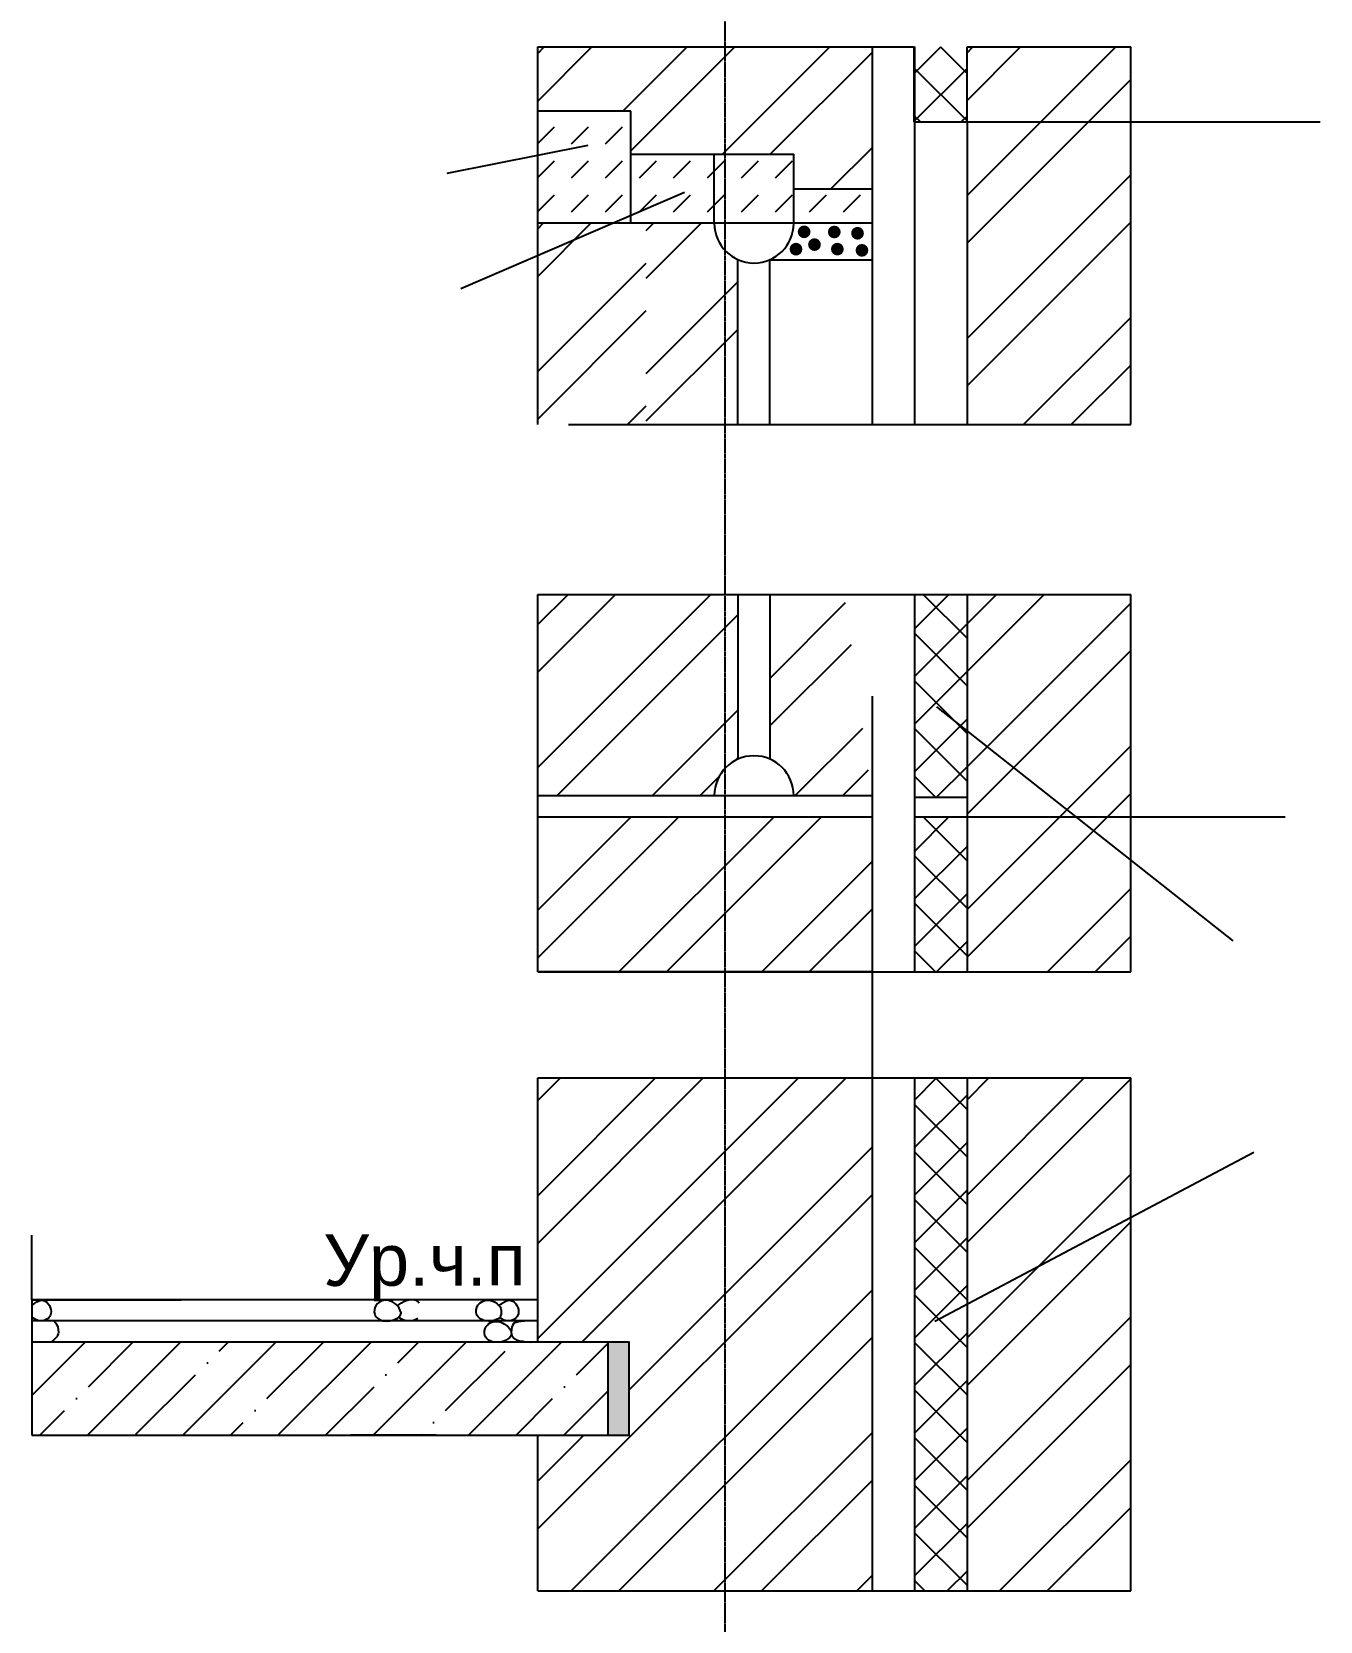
# Model space of a CAD drawing. Header units: millimetres. Extents: x -229914 to 856942, y -268655 to 87212.
# Drawn here: x 491966 to 498043, y -261815 to -254314 of the extents above; entities that cross this region are included whole.
import ezdxf

# ---------------------------------------------------------------- set-up
doc = ezdxf.new("R2010")
doc.units = ezdxf.units.MM
doc.linetypes.add('DASHDOT_axis', pattern=[24, 20, -1.5, 1, -1.5])
doc.styles.get("Standard").update_dxf_attribs({"font": 'arial.ttf'})
pattern_1 = [(45, (35902.64, -104410.83), (-336.9078, 336.9078), []), (45, (36127.24, -104410.83), (-336.9078, 336.9078), [])]

msp = doc.modelspace()

# ---------------------------------------------------------------- hatches: boundary and pattern name
at = {"lineweight": 25}
h = msp.add_hatch(color=256, dxfattribs=at)
h.dxf.hatch_style = 1
h.paths.add_polyline_path([(494784.23053, -260498.02772), (494684.18646, -260498.02772), (494684.18646, -260936.79639), (494784.23053, -260936.79639)])
h.paths.add_polyline_path([(494684.18646, -252968.88215), (494784.23053, -252968.88215), (494784.23053, -252530.11348), (494684.18646, -252530.11348)])
h.paths.add_polyline_path([(494684.18646, -249972.46667), (494784.23053, -249972.46667), (494784.23053, -249533.69799), (494684.18646, -249533.69799)])
h = msp.add_hatch()
h.set_pattern_fill('ANSI32', color=256, scale=50.022)
h.set_pattern_definition(pattern_1)
h.paths.add_polyline_path([(495234.69838, -254892.03709), (495560.68826, -254892.03709), (495560.68826, -255055.01924), (495929.06606, -255055.01924), (495929.06606, -254385.84916), (495234.69838, -254385.84916)])
h.paths.add_polyline_path([(494791.6464, -254688.41625), (494791.6464, -254892.03709), (495234.69838, -254892.03709), (495234.69838, -254385.84916), (494352.45139, -254385.84916), (494352.45139, -254688.41625)])
h.paths.add_polyline_path([(496377.14621, -256167.73966), (497149.50433, -256167.73966), (497149.50433, -254385.84916), (496377.14621, -254385.84916), (496377.14621, -254739.54075)])
h = msp.add_hatch(dxfattribs=at)
h.set_pattern_fill('ANSI37', color=256, scale=50.022017)
h.set_pattern_definition([(45, (358120.86, -271456.58), (-112.30263, 112.30263), []), (135, (358120.86, -271456.58), (-112.30263, -112.30263), [])])
h.paths.add_polyline_path([(496127.03604, -254739.54075), (496377.14621, -254739.54075), (496377.14621, -254385.84916), (496127.03604, -254385.84916)])
h = msp.add_hatch(dxfattribs=at)
h.set_pattern_fill('DASH', color=256, scale=35.719721, angle=45)
h.set_pattern_definition([(45, (497398.33, -275532.45), (0, 160.3861), [113.4101, -113.4101])])
h.paths.add_polyline_path([(494791.6464, -254688.41625), (494352.45139, -254688.41625), (494352.45139, -255218.00139), (494791.6464, -255218.00139)])
h.paths.add_polyline_path([(495184.72438, -254892.03709), (494791.6464, -254892.03709), (494791.6464, -255218.00139), (495184.72438, -255218.00139)])
h.paths.add_polyline_path([(495560.68826, -254892.03709), (495184.72438, -254892.03709), (495184.72438, -255218.00139), (495560.68826, -255218.00139)])
h.paths.add_polyline_path([(495929.06606, -255055.01924), (495560.68826, -255055.01924), (495560.68826, -255218.00139), (495929.06606, -255218.00139)])
h = msp.add_hatch()
h.set_pattern_fill('ANSI32', color=256, scale=50.022)
h.set_pattern_definition([(45, (33929.5, -97103.9), (-336.9078, 336.9078), []), (45, (34154.1, -97103.9), (-336.9078, 336.9078), [])])
h.paths.add_polyline_path([(494864.37339, -255218.00139), (494352.45139, -255218.00139), (494352.45139, -256167.73966), (494864.37339, -256167.73966)])
h = msp.add_hatch()
h.set_pattern_fill('ANSI32', color=256, scale=50.022)
h.set_pattern_definition(pattern_1)
h.paths.add_polyline_path([(494864.37339, -256167.73966), (495296.34135, -256167.73966), (495296.34135, -255389.51366, -0.2967387048), (495184.72438, -255218.00139), (494864.37339, -255218.00139)])
h = msp.add_hatch(color=256, dxfattribs=at)
h.dxf.hatch_style = 1
edge = h.paths.add_edge_path()
edge.add_arc((495608.88571, -255258.26761), 30.1126, 0, 360)
h = msp.add_hatch(color=256, dxfattribs=at)
h.dxf.hatch_style = 1
edge = h.paths.add_edge_path()
edge.add_arc((495751.11321, -255259.0075), 30.1126, 0, 360)
h = msp.add_hatch(color=256, dxfattribs=at)
h.dxf.hatch_style = 1
edge = h.paths.add_edge_path()
edge.add_arc((495860.63359, -255264.96746), 30.1126, 0, 360)
h = msp.add_hatch(color=256, dxfattribs=at)
h.dxf.hatch_style = 1
edge = h.paths.add_edge_path()
edge.add_arc((495570.38991, -255340.03993), 30.1126, 0, 360)
h = msp.add_hatch(color=256, dxfattribs=at)
h.dxf.hatch_style = 1
edge = h.paths.add_edge_path()
edge.add_arc((495657.65031, -255318.56641), 30.1126, 0, 360)
h = msp.add_hatch(color=256, dxfattribs=at)
h.dxf.hatch_style = 1
edge = h.paths.add_edge_path()
edge.add_arc((495765.54249, -255339.8842), 30.1126, 0, 360)
h = msp.add_hatch(color=256, dxfattribs=at)
h.dxf.hatch_style = 1
edge = h.paths.add_edge_path()
edge.add_arc((495881.4692, -255345.63547), 30.1126, 0, 360)
h = msp.add_hatch()
h.set_pattern_fill('ANSI32', color=256, scale=50.022)
h.set_pattern_definition(pattern_1)
h.paths.add_polyline_path([(494864.37339, -256968.96179), (494352.45139, -256968.96179), (494352.45139, -257918.70007), (494864.37339, -257918.70007)])
edge = h.paths.add_edge_path()
edge.add_line((495296.38698, -256968.96179), (494864.37339, -256968.96179))
edge.add_line((494864.37339, -256968.96179), (494864.37339, -257918.70007))
edge.add_line((494864.37339, -257918.70007), (495184.77001, -257918.70007))
edge.add_arc((495372.35264, -257918.70007), 187.58263, 113.889356158, 180, ccw=False)
edge.add_line((495296.38698, -257747.18779), (495296.38698, -256968.96179))
edge = h.paths.add_edge_path()
edge.add_line((495799.3342, -256968.96179), (495446.45308, -256968.96179))
edge.add_line((495446.45308, -256968.96179), (495446.45308, -257746.37373))
edge.add_arc((495372.35264, -257918.70007), 187.58263, 0, 66.732263345, ccw=False)
edge.add_line((495559.93527, -257918.70007), (495929.06606, -257918.70007))
edge.add_line((495929.06606, -257918.70007), (495799.3342, -256968.96179))
h.paths.add_polyline_path([(494864.37339, -258018.74414), (494864.37339, -258750.8523), (495929.06606, -258750.8523), (495929.06606, -258018.74414)])
h.paths.add_polyline_path([(494864.37339, -258018.74414), (494352.45139, -258018.74414), (494352.45139, -258750.8523), (494864.37339, -258750.8523)])
h.paths.add_polyline_path([(494864.37339, -261671.41138), (495929.06606, -261671.41138), (495929.06606, -259251.07264), (494864.37339, -259251.07264)])
h.paths.add_polyline_path([(494864.37339, -259251.07264), (494352.45139, -259251.07264), (494352.45139, -260498.02772), (494784.23053, -260498.02772), (494784.23053, -260936.79639), (494352.45139, -260936.79639), (494352.45139, -261671.41138), (494864.37339, -261671.41138)])
h = msp.add_hatch(dxfattribs=at)
h.set_pattern_fill('ANSI37', color=256, scale=50.022)
h.set_pattern_definition([(45, (35902.64, -104410.83), (-112.302593, 112.302593), []), (135, (35902.64, -104410.83), (-112.302593, -112.302593), [])])
h.paths.add_polyline_path([(496129.06606, -257926.09892), (496377.14621, -257926.09892), (496377.14621, -256968.96179), (496129.06606, -256968.96179)])
h = msp.add_hatch()
h.set_pattern_fill('ANSI32', color=256, scale=50.022)
h.set_pattern_definition(pattern_1)
h.paths.add_polyline_path([(496377.14621, -258750.8523), (497149.50433, -258750.8523), (497149.50433, -256968.96179), (496377.14621, -256968.96179)])
h.paths.add_polyline_path([(496377.14621, -261671.41138), (497149.50433, -261671.41138), (497149.50433, -259251.07264), (496377.14621, -259251.07264)])
h = msp.add_hatch(dxfattribs=at)
h.set_pattern_fill('ANSI37', color=256, scale=50.022)
h.set_pattern_definition([(45, (35902.64, -105460.61), (-112.302593, 112.302593), []), (135, (35902.64, -105460.61), (-112.302593, -112.302593), [])])
h.paths.add_polyline_path([(496129.06606, -258750.8523), (496377.14621, -258750.8523), (496377.14621, -258018.74414), (496129.06606, -258018.74414)])
h = msp.add_hatch()
h.set_pattern_fill('ANSI37', color=256, scale=50.022)
h.set_pattern_definition([(45, (35902.64, -105735.8), (-112.302593, 112.302593), []), (135, (35902.64, -105735.8), (-112.302593, -112.302593), [])])
h.paths.add_polyline_path([(496129.06606, -259316.39589), (496129.06606, -259970.68145), (496129.06606, -261671.41138), (496377.14621, -261671.41138), (496377.14621, -259251.07264), (496129.06606, -259251.07264)])
h = msp.add_hatch(dxfattribs=at)
h.set_pattern_fill('ANSI35', color=256, scale=50.022034)
h.set_pattern_definition([(45, (497398.33, -275532.45), (-224.6053, 224.6053), []), (45, (497622.94, -275532.45), (-224.6053, 224.6053), [397.05, -79.41, 0, -79.41])])
h.paths.add_polyline_path([(494352.45139, -260498.02772), (491965.95376, -260498.02772), (491965.95376, -260936.79639), (494352.45139, -260936.79639)])
h.paths.add_polyline_path([(494684.18646, -260498.02772), (494352.45139, -260498.02772), (494352.45139, -260936.79639), (494684.18646, -260936.79639)])

# ---------------------------------------------------------------- linework, layer by layer
for p, q in [((494352.45139, -256167.73966), (494352.45139, -254385.84916)), ((495929.06606, -254385.84916), (495929.06606, -256167.73966)), ((496127.03604, -254385.84916), (496127.03604, -254739.54075)), ((497149.50433, -256167.73966), (497149.50433, -254385.84916)), ((494791.6464, -254688.41625), (494352.45139, -254688.41625)), ((494791.6464, -255218.00139), (494791.6464, -254688.41625)), ((496127.03604, -254739.54075), (496377.14621, -254739.54075)), ((494791.6464, -254892.03709), (495560.68826, -254892.03709)), ((495184.72438, -255218.00139), (495184.72438, -254892.03709)), ((495560.68826, -255218.00139), (495560.68826, -254892.03709)), ((495560.68826, -255055.01924), (495929.06606, -255055.01924)), ((495929.06606, -255218.00139), (494352.45139, -255218.00139)), ((495296.34135, -256167.73966), (495296.34135, -255389.51366)), ((495446.40745, -256167.73966), (495446.40745, -255390.32773)), ((495446.40745, -255390.32773), (495929.06606, -255390.32773)), ((494352.45139, -258750.8523), (494352.45139, -256968.96179)), ((495296.38698, -256968.96179), (495296.38698, -257748.92176)), ((495446.45308, -256968.96179), (495446.45308, -257748.92176)), ((497149.50433, -258750.8523), (497149.50433, -256968.96179)), ((495929.06606, -257449.56003), (495929.06606, -259251.07264)), ((494352.45139, -257918.70007), (495929.06606, -257918.70007)), ((494352.45139, -258018.74414), (495929.06606, -258018.74414)), ((494352.45139, -260498.02772), (494352.45139, -259251.07264)), ((495929.06606, -259251.07264), (495929.06606, -261671.41138)), ((497149.50433, -261671.41138), (497149.50433, -259251.07264)), ((494352.45139, -260297.93958), (491965.95376, -260297.93958)), ((491965.95376, -260297.93958), (491965.95376, -260936.79639)), ((494352.45139, -260397.98365), (491965.95376, -260397.98365)), ((494684.18646, -260936.79639), (494684.18646, -260498.02772)), ((494352.45139, -261671.41138), (494352.45139, -260936.79639))]:
    msp.add_line(p, q, dxfattribs=at)
for p, q in [((496129.06606, -254385.84916), (496129.06606, -256167.73966)), ((496377.14621, -254739.54075), (496377.14621, -254385.84916)), ((496377.14621, -254385.84916), (497149.50433, -254385.84916)), ((496377.14621, -254739.54075), (496377.14621, -256167.73966)), ((496377.14621, -256167.73966), (497149.50433, -256167.73966)), ((494352.45139, -256968.96179), (495552.8428, -256968.96179)), ((496129.06606, -256968.96179), (496129.06606, -258750.8523)), ((496377.14621, -256968.96179), (496377.14621, -258750.8523)), ((496377.14621, -256968.96179), (497149.50433, -256968.96179)), ((496129.06606, -257926.09892), (496377.14621, -257926.09892)), ((496129.06606, -258018.74414), (496377.14621, -258018.74414)), ((495929.06606, -258750.8523), (494352.45139, -258750.8523)), ((494352.45139, -258750.8523), (495929.06606, -258750.8523)), ((496377.14621, -258750.8523), (497149.50433, -258750.8523)), ((496129.06606, -259251.07264), (496129.06606, -261671.41138)), ((496377.14621, -259251.07264), (496377.14621, -261671.41138)), ((496377.14621, -259251.07264), (497149.50433, -259251.07264)), ((496129.06606, -261671.41138), (496377.14621, -261671.41138)), ((496153.10614, -261671.41138), (496353.10614, -261671.41138)), ((496377.14621, -261671.41138), (497149.50433, -261671.41138))]:
    msp.add_line(p, q)
at = {"linetype": 'DASHDOT_axis', "lineweight": 25}
msp.add_lwpolyline([(495234.69838, -248530.0901), (495234.69838, -267044.88905)], dxfattribs=at)
at = {"lineweight": 25}
for points in [[(494352.45139, -254385.84916), (496129.06606, -254385.84916)], [(494497.09753, -256167.73966), (497149.50433, -256167.73966)], [(494449.16407, -256968.96179), (497149.50433, -256968.96179)], [(494352.45139, -258750.8523), (497149.50433, -258750.8523)], [(494352.45139, -259251.07264), (497149.50433, -259251.07264)], [(491965.95376, -260936.79639), (494784.23053, -260936.79639), (494784.23053, -260498.02772), (491965.95376, -260498.02772)], [(491965.95376, -260547.57315), (491965.95376, -260936.79639)], [(494352.45139, -261671.41138), (497149.50433, -261671.41138)]]:
    msp.add_lwpolyline(points, dxfattribs=at)
at = {"linetype": 'ByBlock', "lineweight": 25}
for points in [[(496377.14621, -254739.54075), (498042.96687, -254739.54075)], [(494589.11307, -254850.62414), (493923.11445, -254982.92659)], [(495044.70731, -255072.49479), (493990.14813, -255526.61595)], [(496233.1687, -257499.77405), (497630.70076, -258603.5124)], [(496377.14621, -258018.74414), (497877.43445, -258018.74414)], [(496225.02893, -260398.53223), (497729.55965, -259601.43186)], [(491965.95376, -260297.93958), (491965.95376, -259992.35497)], [(491965.95376, -260297.93958), (492670.07124, -260297.93958)], [(493873.68628, -260936.79639), (493470.83677, -260936.79639)]]:
    msp.add_lwpolyline(points, dxfattribs=at)
at = {"lineweight": 25}
for centre, start, end in [((495372.30701, -255218.00139), 180, 0), ((495372.35264, -257918.70007), 0, 180)]:
    msp.add_arc(centre, 187.58263, start, end, dxfattribs=at)
for points, knots in [([(491965.95376, -260326.09176), (491970.15918, -260321.55812), (491975.11206, -260317.35024), (491980.3129, -260313.62157), (491993.40627, -260304.23448), (492032.40062, -260287.35029), (492075.85553, -260363.7627), (492018.07195, -260409.09681), (491977.62105, -260390.13077), (491965.95376, -260378.30067)], [5.4903983521, 5.4903983521, 5.4903983521, 5.4903983521, 5.8308844629, 5.8308844629, 5.8308844629, 6.6880747484, 8.1101668589, 9.2277554347, 10.1291370114, 10.1291370114, 10.1291370114, 10.1291370114]), ([(493707.63501, -260359.09772), (493707.63501, -260359.09772), (493705.16599, -260384.76655), (493636.71973, -260412.89735), (493574.88787, -260375.05254), (493581.46168, -260336.1188), (493589.71685, -260323.60729), (493601.62603, -260305.55776), (493650.51907, -260286.84388), (493700.11383, -260327.64185), (493707.63501, -260359.09772)], [2.8899083095, 2.8899083095, 2.8899083095, 2.8899083095, 2.9446145157, 4.6632594827, 5.7893247858, 6.6555848031, 6.6555848031, 6.6555848031, 7.9052796197, 9.2959656301, 9.2959656301, 9.2959656301, 9.2959656301]), ([(493690.47966, -260326.08935), (493692.9778, -260323.88132), (493708.77886, -260311.66121), (493727.67511, -260301.61435), (493742.67818, -260297.93958)], [7.2392089428, 7.2392089428, 7.2392089428, 7.2392089428, 7.4204588547, 8.2852088797, 8.2852088797, 8.2852088797, 8.2852088797]), ([(493771.82546, -260297.93958), (493775.42722, -260299.10695), (493782.8345, -260302.80358), (493789.03224, -260309.34495), (493791.93697, -260313.43588)], [8.8790407798, 8.8790407798, 8.8790407798, 8.8790407798, 9.12116545649, 9.40560219306, 9.40560219306, 9.40560219306, 9.40560219306]), ([(494174.50124, -260381.76685), (494159.00334, -260393.96817), (494108.18754, -260407.18805), (494055.68371, -260375.05254), (494062.25752, -260336.1188), (494070.51269, -260323.60729), (494082.42187, -260305.55776), (494120.73267, -260290.89425), (494159.47431, -260312.76934), (494171.04027, -260325.90643)], [3.5044552723, 3.5044552723, 3.5044552723, 3.5044552723, 4.6632594827, 5.7893247858, 6.6555848031, 6.6555848031, 6.6555848031, 7.9052796197, 8.7244910441, 8.7244910441, 8.7244910441, 8.7244910441]), ([(494171.04027, -260325.82268), (494175.19121, -260321.39157), (494180.05078, -260317.27636), (494185.14858, -260313.62157), (494198.24194, -260304.23448), (494237.23629, -260287.35029), (494280.69121, -260363.7627), (494224.43206, -260407.90082), (494186.08116, -260391.74423), (494174.50124, -260381.76685)], [5.4971442735, 5.4971442735, 5.4971442735, 5.4971442735, 5.8308844629, 5.8308844629, 5.8308844629, 6.6880747484, 8.1101668589, 9.2277554347, 10.0383558224, 10.0383558224, 10.0383558224, 10.0383558224]), ([(494171.04027, -260325.90643), (494176.76892, -260331.49038), (494184.77608, -260357.09901), (494174.50124, -260381.76685), (494174.50124, -260381.76685)], [0.1360419919, 0.1360419919, 0.1360419919, 0.1360419919, 0.6390318842, 1.1657939916, 1.1657939916, 1.1657939916, 1.1657939916]), ([(492069.8945, -260397.98365), (492073.98966, -260401.78029), (492084.05486, -260415.40563), (492090.56982, -260429.79795), (492091.80958, -260452.12383), (492090.66942, -260461.44465), (492081.8171, -260477.77965), (492063.7824, -260492.5807), (492055.13863, -260498.02772)], [0, 0, 0, 0, 0.335645346, 0.8917415659, 0.8917415659, 0.8917415659, 1.4836425075, 1.9746454877, 1.9746454877, 1.9746454877, 1.9746454877]), ([(493786.95535, -260386.32258), (493770.97808, -260397.5495), (493732.57524, -260401.88146), (493703.69926, -260387.39156), (493695.61495, -260380.19013)], [4.1842269023, 4.1842269023, 4.1842269023, 4.1842269023, 5.3427663244, 5.9810330249, 5.9810330249, 5.9810330249, 5.9810330249]), ([(494227.99449, -260459.14178), (494227.94462, -260459.91602), (494225.16171, -260484.81062), (494156.71544, -260512.94142), (494094.88359, -260475.09661), (494101.4574, -260436.16287), (494109.71257, -260423.65135), (494121.62175, -260405.60183), (494170.51479, -260386.88795), (494220.10955, -260427.68592), (494226.54596, -260448.25759)], [2.8899083095, 2.8899083095, 2.8899083095, 2.8899083095, 2.9446145157, 4.6632594827, 5.7893247858, 6.6555848031, 6.6555848031, 6.6555848031, 7.9052796197, 9.2959656301, 9.2959656301, 9.2959656301, 9.2959656301]), ([(494312.13893, -260397.98365), (494244.41549, -260401.78029), (494234.35029, -260415.40563), (494227.83533, -260429.79795), (494226.22378, -260452.21431)], [0.20961382357, 0.20961382357, 0.20961382357, 0.20961382357, 0.54525916957, 1.10135538945, 1.10135538945, 1.10135538945, 1.10135538945]), ([(494226.22378, -260452.21431), (494227.73573, -260461.44465), (494236.58805, -260477.77965), (494254.62275, -260492.5807), (494317.32084, -260498.02772)], [1.3869692757, 1.3869692757, 1.3869692757, 1.3869692757, 1.9788702173, 2.4698731975, 2.4698731975, 2.4698731975, 2.4698731975])]:
    msp.add_open_spline(points, degree=3, knots=knots, dxfattribs=at)

# ---------------------------------------------------------------- texts
at = {"linetype": 'ByBlock', "lineweight": 25, "insert": (493340.37809, -259989.25852), "char_height": 243.219387, "attachment_point": 1, "rotation": 0.140896745}
msp.add_mtext_dynamic_manual_height_columns('Ур.ч.п^I', width=933.4218978, gutter_width=8.20549, heights=[0], dxfattribs=at)

doc.saveas('drawing.dxf')
